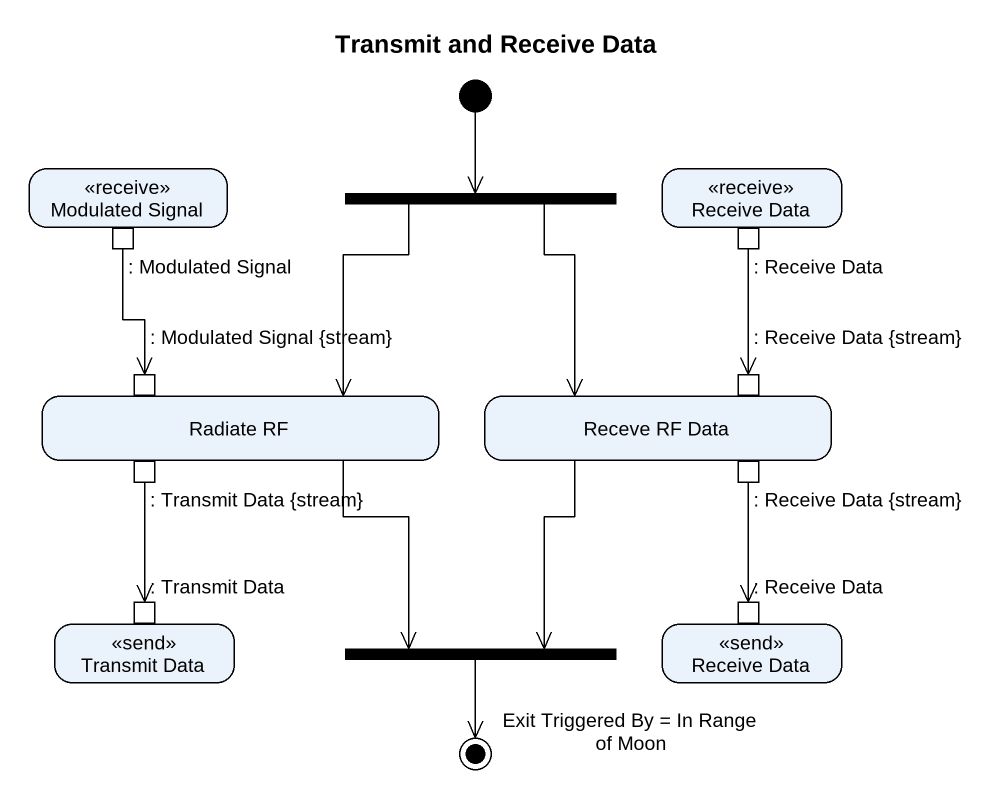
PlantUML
@startuml
title Transmit and Receive Data
hide empty description
state "Modulated Signal" as Modulated_Signal <<receive>> {
  state ": Modulated Signal" as Modulated_Signal_2 <<outputPin>>
}
state "Receive Data" as Receive_Data <<receive>> {
  state ": Receive Data" as Receive_Data_2 <<outputPin>>
}
state fork1 <<fork>>
state "Radiate RF" as Radiate_RF {
  state ": Modulated Signal {stream}" as Modulated_Signal_stream <<inputPin>>
  state ": Transmit Data {stream}" as Transmit_Data_stream <<outputPin>>
}
state "Receve RF Data" as Receve_RF_Data {
  state ": Receive Data {stream}" as Receive_Data_stream <<inputPin>>
  state ": Receive Data {stream}" as Receive_Data_stream_2 <<outputPin>>
}
state "Transmit Data" as Transmit_Data <<send>> {
  state ": Transmit Data" as Transmit_Data_2 <<inputPin>>
}
state fork2 <<join>>
state "Receive Data" as Receive_Data_3 <<send>> {
  state ": Receive Data" as Receive_Data_4 <<inputPin>>
}
state "Exit Triggered By = In Range of Moon" as Exit_Triggered_By_In_Range <<end>>
[*] --> fork1
Modulated_Signal_2 --> Modulated_Signal_stream
fork1 --> Radiate_RF
fork1 --> Receve_RF_Data
Receive_Data_2 --> Receive_Data_stream
Radiate_RF --> fork2
Receve_RF_Data --> fork2
Transmit_Data_stream --> Transmit_Data_2
Receive_Data_stream_2 --> Receive_Data_4
fork2 --> Exit_Triggered_By_In_Range
@enduml
